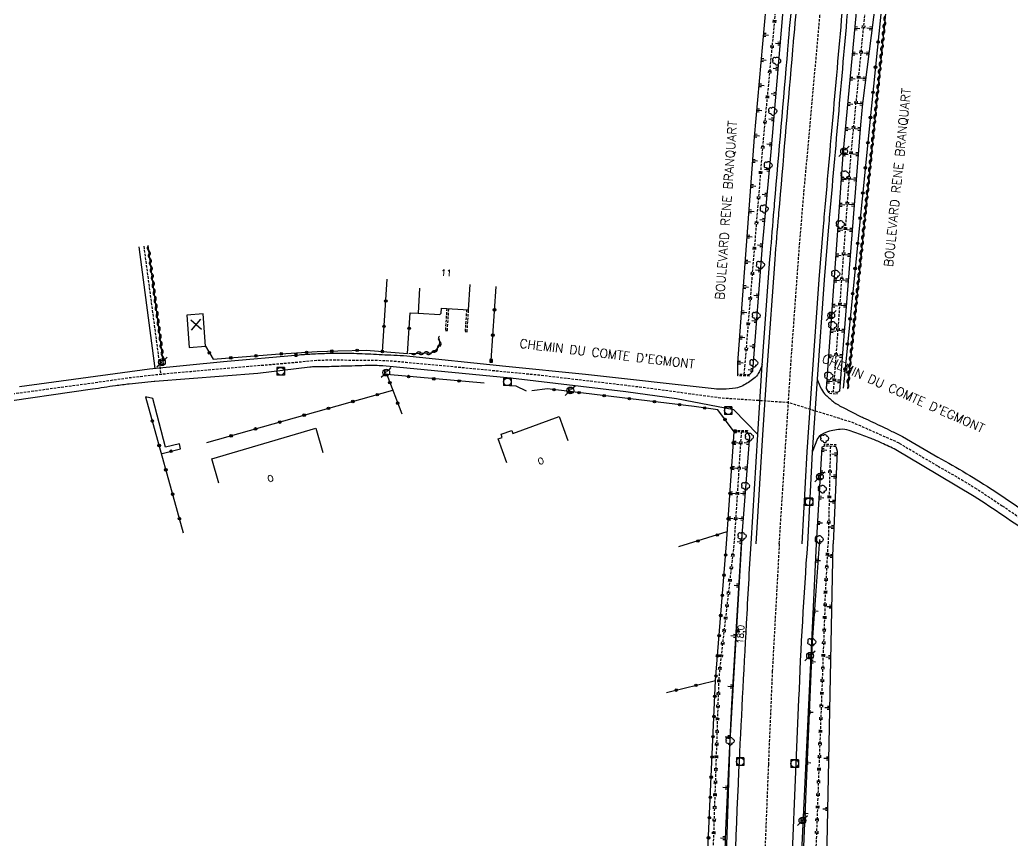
# Model space of a CAD drawing. Header units: millimetres. Extents: x 111000 to 112001, y 155000 to 156000.
# Drawn here: x 111343.9 to 111539.9, y 155085 to 155247.1 of the extents above; entities that cross this region are included whole.
import ezdxf
from ezdxf.enums import TextEntityAlignment as Align

# ---------------------------------------------------------------- set-up
doc = ezdxf.new("R2010")
doc.units = ezdxf.units.MM
doc.linetypes.add('DASHED', pattern=[0.75, 0.5, -0.25])
doc.layers.get('0').update_dxf_attribs({"linetype": 'CONTINUOUS'})
for name, color, linetype in [('W0001', 6, 'DASHED'), ('W0008', 7, 'CONTINUOUS'), ('W0100', 7, 'CONTINUOUS'), ('W0112', 1, 'DASHED'), ('W0211', 2, 'CONTINUOUS'), ('W0220', 5, 'DASHED'), ('W0300', 7, 'CONTINUOUS'), ('W0302', 3, 'CONTINUOUS'), ('W0310', 3, 'CONTINUOUS'), ('W0322', 7, 'CONTINUOUS'), ('W0330', 7, 'CONTINUOUS'), ('W0420', 7, 'CONTINUOUS'), ('W0471', 7, 'CONTINUOUS'), ('W0851', 7, 'CONTINUOUS'), ('W0989', 7, 'CONTINUOUS'), ('W0991', 7, 'CONTINUOUS')]:
    doc.layers.add(name, color=color, linetype=linetype)
doc.styles.get("Standard").update_dxf_attribs({"font": 'romans.shx', "width": 0.85})

# ---------------------------------------------------------------- blocks, each defined once
blk = doc.blocks.new('t211o')
at = {"color": 0, "linetype": 'Continuous'}
for p, q in [((-0.29, 0.5), (-0.29, 0)), ((0, 1), (0, 0)), ((0.29, 0.5), (0.29, 0))]:
    blk.add_line(p, q, dxfattribs=at)
blk = doc.blocks.new('t322o')
at = {"color": 0, "linetype": 'Continuous'}
for radius in [0.25, 0.15]:
    blk.add_circle((0, 0), radius, dxfattribs=at)
blk = doc.blocks.new('T300')
for p, q in [((-0.8, 0.51), (-0.86, 0.34)), ((-0.86, 0.34), (-0.86, 0.17)), ((-0.86, 0.17), (-0.74, 0.06)), ((-0.69, 0.63), (-0.8, 0.51)), ((-0.8, -0.06), (-0.74, 0.06)), ((-0.74, 0.06), (-0.69, 0.11)), ((-0.57, 0.69), (-0.69, 0.63)), ((-0.46, 0.69), (-0.57, 0.69)), ((-0.29, 0.63), (-0.46, 0.69)), ((-0.29, 0.63), (-0.17, 0.74)), ((-0.23, 0.57), (-0.29, 0.63)), ((-0.17, 0.74), (-0.06, 0.8)), ((-0.06, 0.8), (0.06, 0.8)), ((0.06, 0.8), (0.23, 0.74)), ((0.23, 0.74), (0.34, 0.63)), ((0.34, 0.63), (0.4, 0.51)), ((0.46, 0.46), (0.34, 0.46)), ((0.4, 0.51), (0.4, 0.46)), ((0.57, 0.4), (0.46, 0.46)), ((0.57, 0.4), (0.69, 0.29)), ((0.69, 0.29), (0.74, 0.17)), ((0.74, 0.06), (0.69, -0.17)), ((0.74, 0.17), (0.74, 0.06)), ((-0.8, -0.17), (-0.8, -0.06)), ((-0.8, -0.23), (-0.8, -0.17)), ((-0.74, -0.34), (-0.8, -0.23)), ((-0.69, -0.4), (-0.74, -0.34)), ((-0.51, -0.46), (-0.69, -0.4)), ((-0.4, -0.46), (-0.51, -0.46)), ((-0.4, -0.46), (-0.34, -0.46)), ((-0.34, -0.46), (-0.34, -0.4)), ((-0.34, -0.51), (-0.34, -0.46)), ((-0.29, -0.63), (-0.34, -0.51)), ((-0.17, -0.74), (-0.29, -0.63)), ((-0.06, -0.8), (-0.17, -0.74)), ((0.06, -0.8), (-0.06, -0.8)), ((0.17, -0.74), (0.06, -0.8)), ((0.23, -0.69), (0.17, -0.74)), ((0.29, -0.46), (0.23, -0.46)), ((0.29, -0.63), (0.23, -0.69)), ((0.46, -0.4), (0.29, -0.46)), ((0.34, -0.51), (0.29, -0.63)), ((0.34, -0.51), (0.34, -0.46)), ((0.57, -0.34), (0.46, -0.4)), ((0.63, -0.29), (0.57, -0.34)), ((0.69, -0.17), (0.63, -0.29))]:
    blk.add_line(p, q)
blk = doc.blocks.new('T471')
for p, q in [((-0.333334, 0.333334), (-0.333334, -0.333334)), ((-0.333334, 0.333334), (0.333334, 0.333334)), ((-0.333334, 0), (0, 0)), ((0.500001, 0.500001), (1.000002, 1.000002)), ((-0.500001, -0.500001), (-1.000002, -1.000002)), ((-0.333334, -0.333334), (0.333334, -0.333334))]:
    blk.add_line(p, q)
blk.add_ellipse((0, 0), major_axis=(0.471405, 0.471405), ratio=1, start_param=5.4977871438, end_param=11.780972451)
blk = doc.blocks.new('t330o')
at = {"color": 0, "linetype": 'Continuous'}
for p, q in [((0.25, -0.25), (-0.25, 0.25)), ((-0.25, -0.25), (0.25, 0.25)), ((-0.25, 0.25), (-0.25, -0.25)), ((0.25, 0.25), (-0.25, 0.25)), ((0.25, -0.25), (0.25, 0.25)), ((-0.25, -0.25), (0.25, -0.25)), ((-0.25, -0.25), (-0.25, -0.25))]:
    blk.add_line(p, q, dxfattribs=at)
blk = doc.blocks.new('T420')
for p, q in [((0.75, 0.75), (-0.75, 0.75)), ((-0.75, 0.75), (-0.75, -0.75)), ((0.75, 0.75), (0.75, -0.75)), ((0.75, -0.75), (-0.75, -0.75))]:
    blk.add_line(p, q)
blk.add_ellipse((0, 0), major_axis=(-0.53, 0.53), ratio=1, start_param=3.926991, end_param=10.210176)
blk = doc.blocks.new('T851')
for p, q in [((-0.25, -0.15), (0, 0.32)), ((0, 0.32), (0.25, -0.15)), ((-0.25, -0.15), (0.25, -0.15))]:
    blk.add_line(p, q)
for major_axis in [(-0.106, 0.106), (-0.0354, 0.0354), (-0.0236, 0.0236)]:
    blk.add_ellipse((0, 0), major_axis=major_axis, ratio=1, start_param=3.926991, end_param=10.210176)
blk = doc.blocks.new('t310o')
at = {"color": 0, "linetype": 'Continuous'}
for centre, start, end in [((-0.5, 0.38), 216.8699, 323.1304), ((0.5, -0.37), 36.8699, 143.1303)]:
    blk.add_arc(centre, 0.625, start, end, dxfattribs=at)
blk = doc.blocks.new('t220o')
at = {"color": 0, "linetype": 'Continuous'}
for p, q in [((-0.25, 0.25), (0.25, 0.25)), ((-0.25, -0.25), (0.25, -0.25))]:
    blk.add_line(p, q, dxfattribs=at)
blk = doc.blocks.new('t991o')
at = {"color": 0, "linetype": 'Continuous'}
for p, q in [((-1, 1), (1, -1)), ((-1, -1), (1, 1))]:
    blk.add_line(p, q, dxfattribs=at)

msp = doc.modelspace()

# ---------------------------------------------------------------- linework, layer by layer
at = {"layer": 'W0001', "flags": 128}
for points in [[(111493.92, 155143.55), (111496.32, 155180.63), (111497.92, 155202.52), (111498.83, 155213.43), (111500, 155226.12), (111501.75, 155245.65), (111503.14, 155262.22), (111505.3, 155285.06), (111507.67, 155307.76), (111509.26, 155321.87), (111510.69, 155331.03)], [(111368.36, 155202.36), (111371.73, 155177.02)], [(111517.63, 155163.44), (111508.54, 155167.47), (111495.73, 155171.45), (111495.73, 155171.45), (111482.43, 155172.34), (111466.94, 155174.44), (111446.56, 155176.85), (111425.98, 155178.86), (111420.19, 155179.38), (111417.05, 155179.66), (111413.92, 155179.78), (111409.62, 155179.78), (111406.45, 155179.86), (111402.79, 155179.78), (111398.04, 155179.34), (111377.64, 155177.57), (111370.73, 155176.93), (111365.42, 155176.32), (111358.43, 155175.32), (111342.8, 155173.19), (111328.8, 155171.26), (111314.17, 155169.33), (111299.86, 155167.47), (111283.82, 155165.3), (111277.15, 155164.5), (111255.96, 155162.44), (111238.19, 155160.96), (111216.13, 155159.14), (111205.76, 155158.3), (111195.62, 155157.42), (111182.06, 155156.45), (111168.55, 155155.49), (111154.09, 155154.33)]]:
    msp.add_lwpolyline(points, dxfattribs=at)
at = {"layer": 'W0001'}
for points in [[(111517.63, 155163.44), (111525.28, 155158.9), (111529.9, 155156.26), (111532.58, 155154.63), (111537.98, 155151.08), (111545.04, 155146.28), (111557.21, 155137.99), (111586.08, 155118.7), (111590.22, 155116.15), (111594.25, 155113.73), (111597.58, 155111.8), (111602.65, 155108.96), (111615.44, 155101.93), (111620.97, 155099), (111626.94, 155096.13), (111633.17, 155093.22), (111641.31, 155089.46), (111648.62, 155086.22), (111652.57, 155084.68), (111663.75, 155081.19), (111673.35, 155077.77)], [(111493.92, 155143.55), (111492.54, 155118.44), (111491.76, 155099.86), (111490.61, 155070.86), (111489.37, 155038.93), (111488.99, 155014.71), (111488.71, 155000)]]:
    msp.add_lwpolyline(points, dxfattribs=at)
at = {"layer": 'W0008'}
for points in [[(111489.38, 155143.55), (111490.67, 155165.11), (111491.57, 155178.89), (111493.08, 155199.73, -0.000064), (111493.81, 155208.39, -0.000237), (111494.01, 155210.74, -0.000008), (111496.6, 155241.17, -0.000466), (111496.65, 155241.69, -0.002547), (111497.53, 155251.26, -0.00096), (111500.06, 155276.67, -0.000221), (111500.88, 155284.79, -0.000109), (111502.57, 155301.24, -0.012703), (111506.26, 155331.64, -0.012703)], [(111498.47, 155143.55), (111499.44, 155161.75), (111500.41, 155176.16), (111501.81, 155195.79), (111502.66, 155206.27, -0.001484), (111502.87, 155208.74, -0.000072), (111506.72, 155252.57, -0.003394), (111506.81, 155253.51, -0.000105), (111507.55, 155260.81, -0.000068), (111508.7, 155272.09, -0.000048), (111509.81, 155282.88, -0.000051), (111510.85, 155292.98, -0.002141), (111512.26, 155306.16, -0.001789), (111514.07, 155321.9, -0.002873), (111515.1, 155330.25)], [(111489.67, 155165.17), (111490.57, 155178.96, -0.059454), (111489.78, 155177.2, -0.088442), (111488.92, 155176.23, -0.047951), (111486.7, 155174.78, -0.086058), (111485.29, 155174.32, -0.025074), (111482.77, 155174.1, -0.037721), (111481.09, 155174.16), (111455.65, 155177.01), (111439.92, 155178.6), (111419.68, 155180.68, 0.000399), (111417.16, 155180.81, 0.000888), (111416.02, 155180.86, 0.000045), (111411.53, 155181.08, 0.000485), (111411.12, 155181.1, 0.008972), (111408.58, 155181.17, 0.007046), (111405.35, 155181.15, 0.007631), (111401.87, 155181.03, 0.009372), (111399.04, 155180.84), (111384.12, 155179.54), (111369.48, 155178.08), (111343.82, 155174.59)], [(111488.37, 155143.55), (111489.67, 155165.17), (111484.93, 155170), (111473.59, 155172.22), (111463.6, 155173.57), (111440.8, 155176.31), (111418.33, 155178.49), (111415.63, 155178.7, 0.016456), (111414.11, 155178.77, 0.009312), (111411.43, 155178.75, 0.001283), (111408.81, 155178.67, -0.000883), (111405, 155178.56, -0.004072), (111401.68, 155178.5, 0.027984), (111401.19, 155178.47), (111390.89, 155177.2), (111370.54, 155175.64, 0.006687), (111370.42, 155175.62, 0.000161), (111365.5, 155175.11, 0.008677), (111362.78, 155174.78, 0.005217), (111358.27, 155174.1), (111338.19, 155171.2)]]:
    msp.add_lwpolyline(points, format="xyb", dxfattribs=at)
at = {"layer": 'W0008', "flags": 128}
for points in [[(111490.56, 155178.86), (111492.08, 155199.81, -0.000064), (111492.81, 155208.47, -0.000237), (111493.01, 155210.82, -0.000008), (111495.61, 155241.25, -0.000466), (111495.65, 155241.77, -0.002547), (111496.54, 155251.36, -0.00096), (111499.06, 155276.78, -0.000221), (111499.89, 155284.89, -0.000109), (111501.58, 155301.34, -0.012702), (111505.27, 155331.78, -0.000755)], [(111516.09, 155330.12, 0.002873), (111515.06, 155321.78, 0.00179), (111513.25, 155306.05, 0.002141), (111511.84, 155292.88, 0.000051), (111510.8, 155282.78, 0.000048), (111509.7, 155271.99, 0.000068), (111508.54, 155260.71, 0.000105), (111507.8, 155253.41, 0.003394), (111507.71, 155252.48, 0.000072), (111503.86, 155208.65, 0.001484), (111503.65, 155206.19), (111502.81, 155195.71), (111501.41, 155176.1, 0.052714), (111502.25, 155174.09, 0.079304), (111503.13, 155172.95, 0.01118), (111504.69, 155171.56, 0.047464), (111505.09, 155171.27, 0.002946), (111506.09, 155170.71, 0.009508), (111506.4, 155170.55), (111510.13, 155168.66, 0.007571), (111510.55, 155168.46, -0.000857), (111514.28, 155166.71, -0.00408), (111516.19, 155165.78, -0.00147), (111518.28, 155164.75, -0.00147)], [(111516.98, 155162.14, 0.008854), (111514.16, 155163.47, 0.012058), (111512.06, 155164.35, 0.004367), (111509.23, 155165.43, 0.008335), (111507.73, 155165.96, 0.101379), (111505.96, 155166.17, 0.062103), (111503.13, 155165.58, 0.160865), (111501.5, 155164.35), (111500.44, 155161.68), (111499.47, 155143.55)], [(111518.28, 155164.75), (111525.27, 155160.65, -0.0219), (111536.33, 155154.06), (111554.22, 155141.95, -0.0005), (111569.28, 155131.54, 0.0063), (111583.82, 155122.01, 0.0173), (111596.91, 155114.02), (111609.16, 155107.28), (111618.07, 155102.31, 0.0111), (111622.22, 155100.04, 0.0107), (111627.7, 155097.49), (111645.66, 155089.34), (111649.94, 155087.45), (111655.75, 155085.34), (111656.75, 155087.11)], [(111672.61, 155075.68), (111663.7, 155078.82, -0.0119), (111649.97, 155083.86, -0.0148), (111633.99, 155091.04, -0.0107), (111613.1, 155101.33, -0.0061), (111600.47, 155108.26), (111600.47, 155108.26), (111595.81, 155110.95), (111582.98, 155118.77), (111571.76, 155126.27), (111556.09, 155136.86), (111543.88, 155145.18, 0.0087), (111532.43, 155152.91), (111522.12, 155159.05), (111516.98, 155162.14)], [(111483.08, 155000, -0.004381), (111483.6, 155028.99), (111483.75, 155036.35), (111484.44, 155058.1, -0.0035), (111485.96, 155098.62, -0.0023), (111487.46, 155127.78, -0.003613), (111488.37, 155143.55)], [(111499.47, 155143.55, 0.008173), (111497.74, 155112.84), (111495.82, 155066.72), (111495.3, 155052.25, 0.001), (111494.63, 155030.2, 0.004878), (111494.03, 155000, 0.0056)]]:
    msp.add_lwpolyline(points, format="xyb", dxfattribs=at)
for points in [[(111370.61, 155178.19), (111367.48, 155202.24)], [(111501.41, 155176.1), (111500.44, 155161.68)]]:
    msp.add_lwpolyline(points, dxfattribs=at)
at = {"layer": 'W0008'}
msp.add_lwpolyline([(111375.65, 155162.3), (111375.43, 155163.29), (111372.68, 155162.63), (111370.17, 155172.24), (111368.72, 155172.63)], dxfattribs=at)
at = {"layer": 'W0100', "flags": 128}
for points in [[(111422.87, 155194.09), (111422.57, 155189.1), (111426.84, 155188.84), (111427.14, 155189.13), (111427.2, 155190.14), (111432.51, 155189.78), (111432.84, 155194.77)], [(111440.09, 155159.59), (111438.38, 155164.29), (111439.19, 155164.59), (111438.97, 155165.21), (111441.07, 155165.97), (111441.29, 155165.35), (111450.46, 155168.7), (111452.18, 155164)], [(111383.22, 155155.57), (111381.81, 155160.36), (111402.34, 155166.38), (111403.74, 155161.58)]]:
    msp.add_lwpolyline(points, dxfattribs=at)
msp.add_lwpolyline([(111377.36, 155182.36), (111380.56, 155182.6), (111380.09, 155188.97), (111376.89, 155188.73)], close=True, dxfattribs=at)
at = {"layer": 'W0112'}
for points in [[(111428.24, 155190.07), (111427.95, 155185.72), (111428.35, 155185.7), (111428.64, 155190.04)], [(111432.14, 155189.8), (111431.85, 155185.5), (111432.25, 155185.47), (111432.54, 155189.78)]]:
    msp.add_lwpolyline(points, dxfattribs=at)
at = {"layer": 'W0112', "flags": 128}
for points in [[(111488.05, 155176.71), (111485.74, 155176.78), (111485.75, 155177.1), (111488.06, 155177.02)], [(111505.39, 155173.48), (111503.64, 155173.61), (111503.61, 155173.32), (111505.36, 155173.19)], [(111487.64, 155165.6), (111485.32, 155165.68), (111485.33, 155165.99), (111487.65, 155165.92)], [(111502.86, 155162.88), (111502.88, 155163.27), (111505.11, 155163.17), (111505.09, 155162.77)]]:
    msp.add_lwpolyline(points, close=True, dxfattribs=at)
at = {"layer": 'W0211'}
for points in [[(111485.75, 155177.1), (111485.71, 155177.86), (111485.76, 155179.32), (111489, 155223.94), (111491.64, 155253.47), (111494.09, 155282.54), (111498.57, 155324.53), (111499.47, 155332.91)], [(111488.06, 155177.02), (111488.72, 155177.65), (111490.61, 155202.41), (111492.33, 155220.98), (111494.95, 155252.09), (111496.94, 155270.34), (111500.17, 155303.27), (111503.19, 155332.42)], [(111503.64, 155173.61), (111503.26, 155174.24), (111505.43, 155204.46), (111506.54, 155220.5), (111511.53, 155273.99), (111512.55, 155283.71), (111514.91, 155305.56), (111516.84, 155319.97), (111517.71, 155320.38)], [(111519.43, 155301.99), (111510.35, 155230.53), (111510, 155226.33), (111505.79, 155173.69), (111505.39, 155173.48)], [(111502.86, 155162.88), (111502.3, 155162.63), (111501.24, 155143.55)], [(111505.09, 155162.77), (111505.36, 155161.88), (111504.56, 155143.55)], [(111470.86, 155033.15), (111478.99, 155030.44), (111481.55, 155031.42), (111481.9, 155042.1), (111483.34, 155086.97), (111484.55, 155111.9), (111486.48, 155143.55)], [(111501.24, 155143.55), (111497.96, 155075.72), (111497.42, 155043.03), (111499.96, 155043.93)], [(111501.87, 155044.98), (111502.96, 155047.59), (111502.81, 155054.71), (111504.56, 155143.55)]]:
    msp.add_lwpolyline(points, dxfattribs=at)
at = {"layer": 'W0211', "flags": 128}
msp.add_lwpolyline([(111486.48, 155143.55), (111488.08, 155164.85), (111487.64, 155165.6)], dxfattribs=at)
at = {"layer": 'W0220'}
for p, q in [((111482.21, 155118.94), (111485.03, 155143.55)), ((111502.95, 155131.51), (111503.58, 155143.55)), ((111484.49, 155141.08), (111484.52, 155141.33)), ((111484.52, 155141.33), (111484.55, 155141.57)), ((111484.99, 155141.02), (111485.02, 155141.27)), ((111485.02, 155141.27), (111485.04, 155141.52)), ((111503.21, 155141.26), (111503.22, 155141.51)), ((111503.22, 155141.51), (111503.24, 155141.75)), ((111503.71, 155141.23), (111503.72, 155141.48)), ((111503.72, 155141.48), (111503.74, 155141.73)), ((111484.21, 155138.59), (111484.24, 155138.84)), ((111484.24, 155138.84), (111484.26, 155139.09)), ((111484.7, 155138.54), (111484.73, 155138.79)), ((111484.73, 155138.79), (111484.76, 155139.03)), ((111503.08, 155138.76), (111503.09, 155139.01)), ((111503.09, 155139.01), (111503.11, 155139.26)), ((111503.58, 155138.73), (111503.59, 155138.98)), ((111503.59, 155138.98), (111503.61, 155139.23)), ((111483.92, 155136.11), (111483.95, 155136.36)), ((111483.95, 155136.36), (111483.98, 155136.61)), ((111484.42, 155136.05), (111484.45, 155136.3)), ((111484.45, 155136.3), (111484.48, 155136.55)), ((111502.95, 155136.26), (111502.96, 155136.51)), ((111502.96, 155136.51), (111502.98, 155136.76)), ((111503.45, 155136.24), (111503.46, 155136.49)), ((111503.46, 155136.49), (111503.48, 155136.74)), ((111483.67, 155133.87), (111483.7, 155134.12)), ((111484.16, 155133.82), (111484.19, 155134.07)), ((111502.83, 155134.02), (111502.85, 155134.26)), ((111503.33, 155133.99), (111503.35, 155134.24)), ((111483.64, 155133.63), (111483.67, 155133.87)), ((111484.14, 155133.57), (111484.16, 155133.82)), ((111502.82, 155133.77), (111502.83, 155134.02)), ((111503.32, 155133.74), (111503.33, 155133.99)), ((111483.35, 155131.14), (111483.38, 155131.39)), ((111483.38, 155131.39), (111483.41, 155131.64)), ((111483.85, 155131.09), (111483.88, 155131.33)), ((111483.88, 155131.33), (111483.91, 155131.58)), ((111502.95, 155131.51), (111500.83, 155074.69)), ((111502.7, 155131.52), (111502.69, 155131.27)), ((111502.71, 155131.76), (111502.7, 155131.52)), ((111503.2, 155131.5), (111503.19, 155131.25)), ((111503.21, 155131.75), (111503.2, 155131.5)), ((111483.07, 155128.66), (111483.1, 155128.91)), ((111483.1, 155128.91), (111483.13, 155129.16)), ((111483.57, 155128.6), (111483.6, 155128.85)), ((111483.6, 155128.85), (111483.62, 155129.1)), ((111502.61, 155129.02), (111502.6, 155128.77)), ((111502.62, 155129.27), (111502.61, 155129.02)), ((111503.11, 155129), (111503.1, 155128.75)), ((111503.12, 155129.25), (111503.11, 155129)), ((111482.79, 155126.17), (111482.81, 155126.42)), ((111482.81, 155126.42), (111482.84, 155126.67)), ((111483.28, 155126.12), (111483.31, 155126.37)), ((111483.31, 155126.37), (111483.34, 155126.61)), ((111502.52, 155126.52), (111502.51, 155126.27)), ((111502.53, 155126.77), (111502.52, 155126.52)), ((111503.02, 155126.5), (111503.01, 155126.25)), ((111503.03, 155126.75), (111503.02, 155126.5)), ((111502.43, 155124.27), (111502.42, 155124.02)), ((111502.93, 155124.25), (111502.92, 155124)), ((111482.5, 155123.69), (111482.53, 155123.94)), ((111482.53, 155123.94), (111482.56, 155124.19)), ((111483, 155123.63), (111483.03, 155123.88)), ((111483.03, 155123.88), (111483.06, 155124.13)), ((111502.42, 155124.02), (111502.41, 155123.77)), ((111502.92, 155124), (111502.91, 155123.75)), ((111482.22, 155121.21), (111482.25, 155121.46)), ((111482.25, 155121.46), (111482.27, 155121.7)), ((111482.71, 155121.15), (111482.74, 155121.4)), ((111482.74, 155121.4), (111482.77, 155121.65)), ((111502.33, 155121.52), (111502.32, 155121.27)), ((111502.34, 155121.77), (111502.33, 155121.52)), ((111502.83, 155121.5), (111502.82, 155121.25)), ((111502.84, 155121.75), (111502.83, 155121.5)), ((111481.94, 155118.72), (111481.96, 155118.96)), ((111481.96, 155118.96), (111481.98, 155119.21)), ((111482.02, 155116.7), (111482.21, 155118.94)), ((111482.44, 155118.67), (111482.46, 155118.92)), ((111482.46, 155118.92), (111482.48, 155119.17)), ((111502.24, 155119.02), (111502.23, 155118.77)), ((111502.25, 155119.27), (111502.24, 155119.02)), ((111502.74, 155119.01), (111502.73, 155118.76)), ((111502.74, 155119.25), (111502.74, 155119.01)), ((111480.83, 155081.02), (111482.02, 155116.7)), ((111481.76, 155116.46), (111481.77, 155116.71)), ((111481.76, 155116.21), (111481.76, 155116.46)), ((111481.77, 155116.72), (111481.77, 155116.72)), ((111482.26, 155116.44), (111482.27, 155116.69)), ((111482.26, 155116.19), (111482.26, 155116.44)), ((111482.27, 155116.68), (111482.27, 155116.68)), ((111502.14, 155116.53), (111502.13, 155116.28)), ((111502.15, 155116.78), (111502.14, 155116.53)), ((111502.64, 155116.51), (111502.63, 155116.26)), ((111502.65, 155116.76), (111502.64, 155116.51)), ((111481.67, 155113.71), (111481.68, 155113.96)), ((111481.68, 155113.96), (111481.69, 155114.21)), ((111482.17, 155113.69), (111482.18, 155113.94)), ((111482.18, 155113.94), (111482.19, 155114.19)), ((111502.05, 155114.03), (111502.04, 155113.78)), ((111502.06, 155114.28), (111502.05, 155114.03)), ((111502.55, 155114.01), (111502.54, 155113.76)), ((111502.56, 155114.26), (111502.55, 155114.01)), ((111481.59, 155111.21), (111481.6, 155111.46)), ((111481.6, 155111.46), (111481.61, 155111.71)), ((111482.09, 155111.2), (111482.1, 155111.45)), ((111482.1, 155111.45), (111482.11, 155111.7)), ((111501.96, 155111.53), (111501.95, 155111.28)), ((111501.96, 155111.78), (111501.96, 155111.53)), ((111502.46, 155111.51), (111502.45, 155111.26)), ((111502.46, 155111.76), (111502.46, 155111.51)), ((111481.51, 155108.96), (111481.52, 155109.21)), ((111481.51, 155108.71), (111481.51, 155108.96)), ((111482.01, 155108.95), (111482.02, 155109.2)), ((111482.01, 155108.7), (111482.01, 155108.95)), ((111501.86, 155109.03), (111501.85, 155108.78)), ((111501.87, 155109.28), (111501.86, 155109.03)), ((111502.36, 155109.01), (111502.35, 155108.76)), ((111502.37, 155109.26), (111502.36, 155109.01)), ((111481.43, 155106.47), (111481.44, 155106.72)), ((111481.93, 155106.45), (111481.94, 155106.7)), ((111501.78, 155106.78), (111501.77, 155106.53)), ((111502.28, 155106.76), (111502.27, 155106.51)), ((111481.42, 155106.22), (111481.43, 155106.47)), ((111481.92, 155106.2), (111481.93, 155106.45)), ((111501.77, 155106.53), (111501.76, 155106.28)), ((111502.27, 155106.51), (111502.26, 155106.26)), ((111481.34, 155103.72), (111481.35, 155103.97)), ((111481.35, 155103.97), (111481.36, 155104.22)), ((111481.84, 155103.7), (111481.85, 155103.95)), ((111481.85, 155103.95), (111481.86, 155104.2)), ((111501.68, 155104.28), (111501.67, 155104.03)), ((111501.67, 155104.03), (111501.67, 155103.78)), ((111502.18, 155104.27), (111502.17, 155104.02)), ((111502.17, 155104.02), (111502.17, 155103.77)), ((111481.26, 155101.47), (111481.27, 155101.72)), ((111481.26, 155101.22), (111481.26, 155101.47)), ((111481.76, 155101.45), (111481.77, 155101.7)), ((111481.76, 155101.2), (111481.76, 155101.45)), ((111501.58, 155101.54), (111501.57, 155101.29)), ((111501.59, 155101.79), (111501.58, 155101.54)), ((111502.08, 155101.52), (111502.07, 155101.27)), ((111502.09, 155101.77), (111502.08, 155101.52)), ((111481.17, 155098.72), (111481.18, 155098.97)), ((111481.18, 155098.97), (111481.19, 155099.22)), ((111481.67, 155098.7), (111481.68, 155098.95)), ((111481.68, 155098.95), (111481.69, 155099.2)), ((111501.49, 155099.04), (111501.48, 155098.79)), ((111501.5, 155099.29), (111501.49, 155099.04)), ((111501.99, 155099.02), (111501.98, 155098.77)), ((111502, 155099.27), (111501.99, 155099.02)), ((111481.09, 155096.22), (111481.1, 155096.47)), ((111481.1, 155096.47), (111481.11, 155096.72)), ((111481.59, 155096.2), (111481.6, 155096.45)), ((111481.6, 155096.45), (111481.61, 155096.7)), ((111501.39, 155096.54), (111501.38, 155096.29)), ((111501.4, 155096.79), (111501.39, 155096.54)), ((111501.89, 155096.52), (111501.88, 155096.27)), ((111501.9, 155096.77), (111501.89, 155096.52)), ((111481.01, 155093.97), (111481.02, 155094.22)), ((111481.01, 155093.72), (111481.01, 155093.97)), ((111481.51, 155093.96), (111481.52, 155094.21)), ((111481.51, 155093.71), (111481.51, 155093.96)), ((111501.3, 155094.04), (111501.29, 155093.79)), ((111501.31, 155094.29), (111501.3, 155094.04)), ((111501.8, 155094.02), (111501.79, 155093.77)), ((111501.81, 155094.27), (111501.8, 155094.02)), ((111480.92, 155091.22), (111480.93, 155091.47)), ((111480.93, 155091.47), (111480.94, 155091.72)), ((111481.42, 155091.21), (111481.43, 155091.46)), ((111481.43, 155091.46), (111481.44, 155091.71)), ((111501.21, 155091.54), (111501.2, 155091.29)), ((111501.22, 155091.79), (111501.21, 155091.54)), ((111501.71, 155091.52), (111501.7, 155091.27)), ((111501.72, 155091.77), (111501.71, 155091.52)), ((111480.84, 155088.73), (111480.85, 155088.98)), ((111480.85, 155088.98), (111480.86, 155089.22)), ((111481.34, 155088.71), (111481.35, 155088.96)), ((111481.35, 155088.96), (111481.36, 155089.21)), ((111501.11, 155089.04), (111501.1, 155088.79)), ((111501.12, 155089.29), (111501.11, 155089.04)), ((111501.61, 155089.03), (111501.6, 155088.78)), ((111501.62, 155089.28), (111501.61, 155089.03)), ((111480.76, 155086.48), (111480.77, 155086.73)), ((111480.76, 155086.23), (111480.76, 155086.48)), ((111481.26, 155086.46), (111481.27, 155086.71)), ((111481.26, 155086.21), (111481.26, 155086.46)), ((111501.02, 155086.55), (111501.01, 155086.3)), ((111501.03, 155086.8), (111501.02, 155086.55)), ((111501.52, 155086.53), (111501.51, 155086.28)), ((111501.53, 155086.78), (111501.52, 155086.53))]:
    msp.add_line(p, q, dxfattribs=at)
at = {"layer": 'W0220', "flags": 128}
for points in [[(111487.01, 155177.06), (111490.82, 155223.63), (111493.86, 155255.79), (111495.41, 155271.08), (111496.49, 155282.36), (111501.17, 155324.74), (111502.43, 155333.89)], [(111518.17, 155320.31), (111516.39, 155305.04), (111508.02, 155220.26), (111506.74, 155202.84), (111504.57, 155173.56)], [(111485.03, 155143.55), (111486.48, 155165.64)], [(111504.01, 155162.82), (111503.58, 155143.55)]]:
    msp.add_lwpolyline(points, dxfattribs=at)
at = {"layer": 'W0302', "flags": 128}
for points in [[(111481.55, 155024.41), (111482.06, 155044.34), (111483.59, 155084.08), (111484.24, 155104.56), (111486.61, 155145.02)], [(111501.85, 155144.38), (111500.39, 155124.11), (111498.69, 155083.72), (111497.67, 155054.17), (111496.66, 155024.35), (111496.09, 155000)]]:
    msp.add_lwpolyline(points, dxfattribs=at)
at = {"layer": 'W0310', "flags": 128}
for points in [[(111536.25, 155319.09), (111521.6, 155315.39), (111520.3, 155301.9), (111513.04, 155230.03), (111507.39, 155174.23)], [(111372.28, 155179.15), (111369.24, 155202.47)]]:
    msp.add_lwpolyline(points, dxfattribs=at)
msp.add_lwpolyline([(111420.71, 155181.16), (111425.01, 155181.28, 0.141853), (111425.55, 155181.45, 0.065566), (111426.45, 155182.25, 0.139464), (111426.81, 155183.01, 0.106888), (111426.75, 155184.11, 0.106888)], format="xyb", dxfattribs=at)
at = {"layer": 'W0322'}
for p, q in [((111483.58, 155145.9), (111474.03, 155142.93)), ((111471.63, 155114.17), (111481.34, 155116.56))]:
    msp.add_line(p, q, dxfattribs=at)
for points in [[(111536.04, 155319.93), (111520.8, 155316.09), (111519.48, 155302.42), (111519.43, 155301.99), (111512.17, 155230.11), (111506.52, 155174.32)], [(111380.56, 155182.6), (111382.06, 155180.02), (111394.42, 155181.02), (111402.65, 155181.54), (111406.74, 155181.68), (111412.28, 155181.82), (111420.49, 155181.16), (111420.97, 155189.19), (111422.57, 155189.1)], [(111435.64, 155175.28), (111416.38, 155176.99), (111419.32, 155169.25)], [(111479.76, 155081.46), (111481.34, 155116.56), (111483.49, 155143.55)]]:
    msp.add_lwpolyline(points, dxfattribs=at)
at = {"layer": 'W0322', "flags": 128}
for points in [[(111415.51, 155181.56), (111416.47, 155195.87)], [(111436.98, 155179.8), (111437.97, 155194.42)], [(111380.81, 155163.55), (111417.55, 155173.89)], [(111443.95, 155173.73), (111441.92, 155174.71), (111440.61, 155174.8)], [(111484.9, 155163.73), (111485.04, 155165.71), (111481.76, 155170.02), (111477.08, 155170.7), (111448.13, 155174.17), (111445.06, 155173.79)], [(111368.72, 155172.63), (111376.18, 155145.75)], [(111483.49, 155143.55), (111484.9, 155163.73)], [(111372.01, 155161.43), (111375.65, 155162.3)]]:
    msp.add_lwpolyline(points, dxfattribs=at)

# ---------------------------------------------------------------- block references
at = {"layer": 'W0211'}
for p, rotation in [((111512.24, 155245.41), 82.75475952613947), ((111490.8, 155244.12), 264.8793902660248), ((111508.86, 155245.4), 264.6736660272924), ((111494.14, 155242.42), 85.18338349975957), ((111508.4, 155240.42), 264.6736660271939), ((111511.61, 155240.45), 82.75475952645921), ((111490.36, 155239.14), 264.8793902663041), ((111493.72, 155237.44), 85.18338349954587), ((111489.91, 155234.16), 264.8793902657141), ((111507.94, 155235.44), 264.6736660270427), ((111510.98, 155235.49), 82.75475952562822), ((111493.3, 155232.45), 85.18338349930265), ((111507.47, 155230.46), 264.6736660268862), ((111510.35, 155230.53), 82.7547595259617), ((111510.35, 155230.53), 85.2564936187544), ((111489.46, 155229.18), 264.8793902660762), ((111492.88, 155227.47), 85.18338350005791), ((111489.02, 155224.2), 264.8793902663269), ((111507.01, 155225.49), 264.673666026724), ((111509.94, 155225.54), 85.43172908492949), ((111492.46, 155222.49), 85.18338350011213), ((111506.54, 155220.51), 265.0988876328506), ((111509.54, 155220.56), 85.4317290840378), ((111488.65, 155219.21), 265.8575354565257), ((111492.01, 155217.51), 84.68994829395177), ((111488.29, 155214.22), 265.8575354570128), ((111506.2, 155215.52), 266.0295462445386), ((111509.14, 155215.58), 85.43172908428505), ((111491.55, 155212.53), 84.689948293966), ((111505.85, 155210.53), 266.0295462437652), ((111508.74, 155210.59), 85.4317290848071), ((111487.93, 155209.24), 265.8575354565871), ((111491.08, 155207.55), 84.68994829398122), ((111505.5, 155205.54), 266.0295462441758), ((111508.34, 155205.61), 85.43172908426057), ((111487.57, 155204.25), 265.8575354571395), ((111490.62, 155202.57), 84.68994829404836), ((111505.15, 155200.56), 265.8965439037124), ((111507.95, 155200.62), 85.43172908418974), ((111487.21, 155199.26), 265.8575354566555), ((111490.24, 155197.59), 85.65521320660939), ((111504.79, 155195.57), 265.8965439038979), ((111507.55, 155195.64), 85.43172908458962), ((111486.85, 155194.28), 265.8575354572428), ((111489.86, 155192.6), 85.65521320720835), ((111507.15, 155190.66), 85.43172908384007), ((111486.49, 155189.29), 265.8575354567719), ((111504.43, 155190.58), 265.8965439040863), ((111489.48, 155187.62), 85.65521320666933), ((111504.08, 155185.59), 265.8965439031178), ((111506.75, 155185.67), 85.43172908430235), ((111486.12, 155184.3), 265.8575354573591), ((111489.1, 155182.63), 85.65521320724604), ((111485.76, 155179.32), 265.8575354568613), ((111503.72, 155180.61), 265.8965439033465), ((111506.35, 155180.69), 85.43172908483986), ((111488.75, 155177.93), 85.65521320676316), ((111503.36, 155175.62), 265.896543903535), ((111505.96, 155175.7), 85.43172908398698), ((111484.88, 155163.5), 266.0056045165873), ((111487.98, 155163.5), 85.68745800936097), ((111502.3, 155162.06), 266.8146842450573), ((111505.33, 155161.27), 87.50256295604802), ((111484.54, 155158.52), 266.0056045164606), ((111487.61, 155158.51), 85.68745800907999), ((111502.02, 155157.64), 266.8146842451545), ((111505.14, 155156.89), 87.50256295557148), ((111484.19, 155153.53), 266.0056045162982), ((111487.23, 155153.52), 85.68745800878165), ((111501.74, 155152.65), 266.8146842452357), ((111504.92, 155151.89), 87.50256295641682), ((111483.84, 155148.54), 266.0056045161786), ((111486.85, 155148.54), 85.68745800953343), ((111501.47, 155147.66), 266.8146842452837), ((111504.7, 155146.9), 87.50256295591534), ((111486.61, 155143.93), 85.68745800923037), ((111501.08, 155140.21), 267.2322623642022), ((111504.51, 155141.17), 88.87552055852872), ((111485.98, 155135.34), 86.50648706752509), ((111500.59, 155130.22), 267.2322623642022), ((111504.31, 155131.17), 88.87552055852872), ((111485.37, 155125.36), 86.50648706752509), ((111500.11, 155120.23), 267.2322623642022), ((111504.12, 155121.18), 88.87552055852872), ((111484.76, 155115.38), 86.50648706752509), ((111499.63, 155110.25), 267.2322623642022), ((111503.92, 155111.18), 88.87552055852872), ((111484.23, 155105.39), 87.24077357047561), ((111503.73, 155101.18), 88.87552055852872), ((111499.14, 155100.26), 267.2322623642022), ((111483.75, 155095.4), 87.24077357047561), ((111503.53, 155091.18), 88.87552055852872), ((111498.66, 155090.27), 267.2322623642022), ((111483.29, 155085.41), 88.15297813958648)]:
    msp.add_blockref('t211o', p, dxfattribs=dict(at, rotation=rotation))
at = {"layer": 'W0220'}
for p, rotation in [((111493.01, 155246.8), 84.60136204269246), ((111510.53, 155245.7), 264.3602066630414), ((111492.54, 155241.82), 84.60136204269246), ((111510.04, 155240.73), 264.3602066630414), ((111492.07, 155236.84), 84.60136204269246), ((111509.55, 155235.75), 264.3602066630414), ((111491.6, 155231.87), 84.60136204269246), ((111509.06, 155230.77), 264.3602066630414), ((111491.13, 155226.89), 84.60136204269246), ((111508.56, 155225.8), 264.3602066630414), ((111490.68, 155221.91), 85.3245141699617), ((111508.07, 155220.82), 264.3602066630414), ((111490.27, 155216.92), 85.3245141699617), ((111507.69, 155215.84), 265.7936960397905), ((111489.86, 155211.94), 85.3245141699617), ((111507.33, 155210.85), 265.7936960397905), ((111489.46, 155206.96), 85.3245141699617), ((111506.96, 155205.86), 265.7936960397905), ((111489.05, 155201.97), 85.3245141699617), ((111506.59, 155200.88), 265.7740512520641), ((111488.64, 155196.99), 85.3245141699617), ((111506.22, 155195.89), 265.7740512520641), ((111488.23, 155192.01), 85.3245141699617), ((111505.86, 155190.91), 265.7740512520641), ((111487.83, 155187.02), 85.3245141699617), ((111505.49, 155185.92), 265.7740512520641), ((111487.42, 155182.04), 85.3245141699617), ((111505.12, 155180.93), 265.7740512520641), ((111504.75, 155175.95), 265.7740512520641), ((111486.34, 155163.51), 86.23444984850899), ((111486.01, 155158.52), 86.23444984850899), ((111503.9, 155157.82), 268.727425147459), ((111485.68, 155153.53), 86.23444984850899), ((111503.79, 155152.82), 268.727425147459), ((111485.35, 155148.54), 86.23444984850899), ((111503.67, 155147.83), 268.727425147459)]:
    msp.add_blockref('t220o', p, dxfattribs=dict(at, rotation=rotation))
at = {"layer": 'W0300'}
for p in [(111493.44, 155238.93), (111492.67, 155229.01), (111491.77, 155218.3), (111506.96, 155216.47), (111490.98, 155209.71), (111506.03, 155206.65), (111490.25, 155198.63), (111505.13, 155196.83), (111489.42, 155188.59), (111504.51, 155186.69), (111488.94, 155179.24), (111503.74, 155176.7), (111488.05, 155164.65), (111502.92, 155164.33), (111487.31, 155154.94), (111502.47, 155154.35), (111486.61, 155145.02), (111501.85, 155144.38), (111500.39, 155124.11), (111484.24, 155104.56)]:
    msp.add_blockref('T300', p, dxfattribs=at)
at = {"layer": 'W0310'}
for p, rotation in [((111514.74, 155246.84), 264.2313661543782), ((111514.59, 155245.35), 264.2313661543782), ((111514.44, 155243.86), 264.2313661543782), ((111514.13, 155240.88), 264.2313661543782), ((111514.28, 155242.37), 264.2313661543782), ((111513.98, 155239.38), 264.2313661543782), ((111513.83, 155237.89), 264.2313661543782), ((111513.68, 155236.4), 264.2313661543782), ((111513.38, 155233.41), 264.2313661543782), ((111513.53, 155234.91), 264.2313661543782), ((111513.23, 155231.92), 264.2313661543782), ((111513.08, 155230.43), 264.2313661543782), ((111512.78, 155227.44), 264.2178160624765), ((111512.93, 155228.94), 264.2178160624765), ((111512.63, 155225.95), 264.2178160624765), ((111512.47, 155224.46), 264.2178160624765), ((111512.17, 155221.47), 264.2178160624765), ((111512.32, 155222.97), 264.2178160624765), ((111512.02, 155219.98), 264.2178160624765), ((111511.87, 155218.49), 264.2178160624765), ((111511.57, 155215.5), 264.2178160624765), ((111511.72, 155217), 264.2178160624765), ((111511.42, 155214.01), 264.2178160624765), ((111511.27, 155212.52), 264.2178160624765), ((111510.96, 155209.54), 264.2178160624765), ((111511.11, 155211.03), 264.2178160624765), ((111510.81, 155208.04), 264.2178160624765), ((111510.66, 155206.55), 264.2178160624765), ((111510.51, 155205.06), 264.2178160624765), ((111510.21, 155202.07), 264.2178160624765), ((111510.36, 155203.57), 264.2178160624765), ((111369.37, 155201.46), 97.42478816323325), ((111369.57, 155199.97), 97.42478816323325), ((111510.06, 155200.58), 264.2178160624765), ((111369.76, 155198.49), 97.42478816323325), ((111509.91, 155199.09), 264.2178160624765), ((111369.95, 155197), 97.42478816323325), ((111509.6, 155196.1), 264.2178160624765), ((111509.75, 155197.6), 264.2178160624765), ((111370.15, 155195.51), 97.42478816323325), ((111370.34, 155194.02), 97.42478816323325), ((111509.45, 155194.61), 264.2178160624765), ((111370.53, 155192.54), 97.42478816323325), ((111509.3, 155193.12), 264.2178160624765), ((111370.73, 155191.05), 97.42478816323325), ((111509, 155190.13), 264.2178160624765), ((111509.15, 155191.63), 264.2178160624765), ((111370.92, 155189.56), 97.42478816323325), ((111371.12, 155188.07), 97.42478816323325), ((111508.85, 155188.64), 264.2178160624765), ((111371.31, 155186.59), 97.42478816323325), ((111508.7, 155187.15), 264.2178160624765), ((111371.5, 155185.1), 97.42478816323325), ((111508.39, 155184.16), 264.2178160624765), ((111508.55, 155185.66), 264.2178160624765), ((111371.7, 155183.61), 97.42478816323325), ((111371.89, 155182.12), 97.42478816323325), ((111426.39, 155182.19), 47.8715503226251), ((111426.84, 155183.57), 93.05006617774208), ((111508.24, 155182.67), 264.2178160624765), ((111372.09, 155180.64), 97.42478816323325), ((111422.2, 155181.2), 1.613366018648492), ((111423.7, 155181.24), 1.613366018648492), ((111425.2, 155181.31), 12.57033232104997), ((111508.09, 155181.18), 264.2178160624765), ((111507.79, 155178.2), 264.2178160624765), ((111507.94, 155179.69), 264.2178160624765), ((111507.64, 155176.7), 264.2178160624765), ((111507.49, 155175.21), 264.2178160624765)]:
    msp.add_blockref('t310o', p, dxfattribs=dict(at, rotation=rotation))
at = {"layer": 'W0322'}
for p, rotation in [((111513.45, 155242.73), 264.2313661530796), ((111512.94, 155237.75), 264.2313661530796), ((111512.44, 155232.78), 264.2313661530796), ((111511.94, 155227.8), 264.2178160638518), ((111511.43, 155222.83), 264.2178160638518), ((111510.93, 155217.85), 264.2178160638518), ((111510.43, 155212.88), 264.2178160638518), ((111509.92, 155207.9), 264.2178160638518), ((111509.42, 155202.93), 264.2178160638518), ((111508.92, 155197.95), 264.2178160638518), ((111508.41, 155192.98), 264.2178160638518), ((111416.18, 155191.54), 86.14171187774222), ((111437.66, 155189.78), 86.14171187774191), ((111507.91, 155188), 264.2178160638518), ((111415.84, 155186.55), 86.14171187774222), ((111420.79, 155186.15), 86.57369158376669), ((111437.32, 155184.79), 86.14171187774191), ((111507.4, 155183.03), 264.2178160638518), ((111381.31, 155181.3), 120.154653355966), ((111395.54, 155181.09), 183.5725711645765), ((111400.53, 155181.4), 183.5725711645765), ((111405.52, 155181.63), 181.9670449327908), ((111410.52, 155181.78), 181.5096663645267), ((111415.51, 155181.56), 175.3724693658218), ((111385.57, 155180.3), 184.6359019499749), ((111390.55, 155180.71), 184.6359019499749), ((111506.9, 155178.06), 264.2178160638518), ((111416.98, 155175.41), 110.796273825566), ((111420.7, 155176.6), 174.931501225373), ((111425.68, 155176.16), 174.931501225373), ((111430.66, 155175.72), 174.931501225373), ((111414.5, 155173.03), 15.72277034063298), ((111449.41, 155174.02), 173.173022289303), ((111454.37, 155173.42), 173.173022289303), ((111409.69, 155171.68), 15.72277034063298), ((111418.52, 155171.36), 110.796273825566), ((111459.34, 155172.83), 173.173022289303), ((111464.3, 155172.23), 173.173022289303), ((111469.27, 155171.64), 173.173022289303), ((111474.23, 155171.05), 173.173022289303), ((111404.87, 155170.32), 15.72277034063298), ((111479.19, 155170.4), 171.6951720391739), ((111370.06, 155167.81), 285.5093411287231), ((111395.25, 155167.61), 15.72277034063298), ((111400.06, 155168.97), 15.72277034063298), ((111483.21, 155168.11), 127.2646700819423), ((111390.43, 155166.26), 15.72277034063298), ((111385.62, 155164.9), 15.72277034063298), ((111484.88, 155163.5), 86.00560451670465), ((111371.4, 155162.99), 285.5093411287231), ((111373.75, 155161.85), 285.5093411287231), ((111372.73, 155158.18), 285.5093411287231), ((111484.54, 155158.52), 86.00560451670465), ((111374.07, 155153.36), 285.5093411287231), ((111484.19, 155153.53), 86.00560451670465), ((111375.41, 155148.54), 285.5093411287231), ((111483.84, 155148.54), 86.00560451670465), ((111477.85, 155144.12), 197.2731022091911), ((111481.67, 155145.3), 197.2731022091911), ((111483.32, 155141.35), 85.43877773460831), ((111483, 155137.36), 85.43877773460831), ((111482.68, 155133.37), 85.43877773460831), ((111482.36, 155129.38), 85.43877773460831), ((111482.04, 155125.4), 85.43877773460831), ((111481.73, 155121.41), 85.43877773460831), ((111481.41, 155117.42), 85.43877773460831), ((111473.57, 155114.65), 13.80452420677954), ((111477.45, 155115.6), 13.80452420677954), ((111481.2, 155113.43), 87.41805488045155), ((111481.02, 155109.43), 87.41805488045155), ((111480.84, 155105.44), 87.41805488045155), ((111480.66, 155101.44), 87.41805488045155), ((111480.48, 155097.44), 87.41805488045155), ((111480.3, 155093.45), 87.41805488045155), ((111480.12, 155089.45), 87.41805488045155), ((111479.94, 155085.46), 87.41805488045155)]:
    msp.add_blockref('t322o', p, dxfattribs=dict(at, rotation=rotation))
at = {"layer": 'W0330'}
for p in [(111398.43, 155180.91), (111437.01, 155179.7), (111485.22, 155165.79)]:
    msp.add_blockref('t330o', p, dxfattribs=at)
at = {"layer": 'W0420'}
for p in [(111395.41, 155177.66), (111440.2, 155175.56), (111483.83, 155169.87), (111499.79, 155151.85), (111486.2, 155100.53), (111496.96, 155100.13)]:
    msp.add_blockref('T420', p, dxfattribs=at)
at = {"layer": 'W0471'}
for p in [(111506.72, 155221.11), (111504.19, 155188.68), (111371.96, 155179.44), (111416.27, 155177.39), (111452.64, 155173.86), (111501.95, 155156.8), (111500, 155121.43), (111498.5, 155088.88)]:
    msp.add_blockref('T471', p, dxfattribs=at)
at = {"layer": 'W0851'}
msp.add_blockref('T851', (111485.78, 155126.34), dxfattribs=at)
at = {"layer": 'W0991', "rotation": 4.184361866080213}
msp.add_blockref('t991o', (111378.72, 155186.87), dxfattribs=at)

# ---------------------------------------------------------------- texts
at = {"layer": 'W0989'}
for s, rotation, p in [('BOULEVARD RENE BRANQUART', 84.2179, (111517.33, 155215.91)), ('BOULEVARD RENE BRANQUART', 85.8133, (111483.51, 155209.45)), ("CHEMIN DU COMTE D'EGMONT", 353.1646, (111459.92, 155181.11)), ("CHEMIN DU COMTE D'EGMONT", 336.1034, (111518.42, 155173.3))]:
    msp.add_text(s, height=1.75, rotation=rotation, dxfattribs=at).set_placement(p, align=Align.MIDDLE)
at = {"layer": 'W0991'}
for s, rotation, p in [('11', 356.1417, (111428.13, 155197.09)), ('O', 20.0266, (111446.82, 155159.92)), ('O', 16.3331, (111393.4, 155156.46)), ('18,0', 86.242, (111486.45, 155125.66))]:
    msp.add_text(s, height=1.25, rotation=rotation, dxfattribs=at).set_placement(p, align=Align.MIDDLE)

doc.saveas('drawing.dxf')
